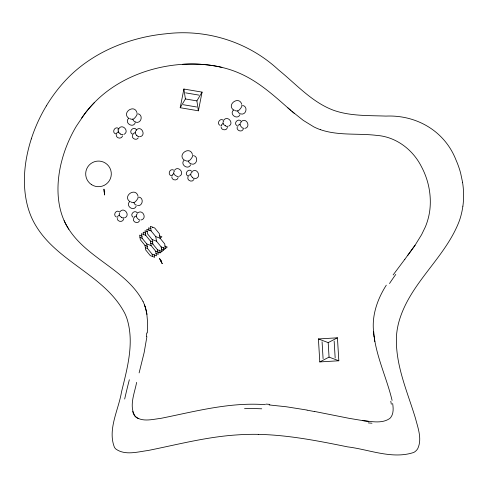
<?xml version="1.0" encoding="UTF-8"?>
<svg xmlns="http://www.w3.org/2000/svg" width="488" height="488" viewBox="0 0 488 488"><rect width="100%" height="100%" fill="white"/><g stroke="black" fill="none" stroke-linecap="round" stroke-linejoin="round"><path stroke-width="0.73" d="M147.291 332.975L147.663 323.044L146.79 313.516A49.215 48.336 -14 0 0 145.333 307.3M146.894 336.702L144.137 352.61L139.111 372.899M462.868 206.18L462.502 208.571A75.109 75.109 0 0 1 459.495 220.436C445.495 257.993 409.45 283.131 398.769 322.336A72.462 72.462 0 0 0 396.488 335.768C395.03 364.542 407.334 391.431 415.489 418.393C417.954 428.043 422.266 438.895 417.771 448.57A10.382 10.382 0 0 1 415.062 451.601A11.749 11.749 0 0 1 413.72 452.461C392.187 459.598 369.135 449.478 347.639 446.88C318.158 440.884 288.439 435.003 258.262 434.363M180.206 107.72L183.897 89.036L202.075 92.122L198.39 110.806L180.206 107.72L185.397 98.948L183.897 89.036M136.616 382.366C134.627 393.298 128.649 406.187 135.243 416.465C142.246 422.364 152.531 419.296 160.723 418.381C195.2 411.457 229.842 401.941 265.374 404.686M132.4 135.042C131.107 138.488 136.39 141.05 138.293 137.903M133.438 218.343C132.083 221.967 137.823 224.413 139.495 220.924M187.923 176.876C186.569 180.499 192.309 182.945 193.98 179.456M237.217 126.758C235.863 130.381 241.603 132.827 243.274 129.344M123.714 219.002C123.043 222.595 117.236 222.046 117.242 218.392M178.199 177.534C177.522 181.127 171.715 180.584 171.721 176.93M227.493 127.417C226.822 131.01 221.015 130.467 221.021 126.813M31.299 138.903C24.546 160.04 21.899 183.067 27.243 204.826A79.574 79.574 0 0 0 31.086 216.41A72.834 72.834 0 0 0 36.637 226.981C58.883 262.666 105.14 275.641 124.788 313.308A54.162 54.162 0 0 1 126.862 318.353C134.633 342.552 127.27 368.251 121.494 392.035C118.614 409.749 107.323 429.562 114.479 447.398A9.858 9.858 0 0 0 116.089 449.21C125.428 455.639 137.677 451.821 148.004 450.509C177.406 444.605 206.601 436.876 236.649 434.942A241.536 241.536 0 0 1 258.262 434.35M135.328 122.525C133.297 128.85 123.812 122.805 128.686 118.291M122.586 136.012C121.561 139.519 115.839 138.409 116.199 134.773M136.219 206.198C133.578 212.292 124.733 205.344 130.022 201.331M190.704 164.731C188.234 170.574 179.511 164.395 184.202 160.125M239.998 114.613C237.528 120.457 228.805 114.277 233.502 110.007M198.39 110.806L196.884 100.894L202.075 92.122M386.301 285.157C377.553 298.888 371.74 315.156 373.576 331.626M46.311 105.914C53.881 93.428 63.092 81.874 73.975 72.114A138.116 138.116 0 0 1 91.506 58.822C107.732 48.373 125.989 41.279 144.796 37.1A178.358 178.358 0 0 1 165.847 33.8C206.558 28.774 248.465 41.883 278.556 69.924C296.088 84.082 311.728 102.059 333.292 110.178C350.128 116.236 368.318 115.412 385.91 116.095C416.355 114.729 444.666 130.991 455.963 159.905A89.859 89.859 0 0 1 460.623 173.088L462.581 182.329M118.712 128.795C122.201 122.915 130.04 131.492 123.873 134.438M415.032 245.293L421.577 234.697L425.341 226.926A64.44 64.44 0 0 0 429.934 209.212C430.788 201.038 430.196 192.742 428.311 184.751A75.689 75.689 0 0 0 421.321 166.432C412.72 149.499 395.896 136.719 376.651 135.389C357.991 133.12 338.599 135.914 320.518 129.698M288.249 108.183C273.487 95.136 258.506 81.691 240.303 73.603A100.546 100.546 0 0 0 228.957 69.308C214 64.709 198.165 63.367 182.585 64.331A149.45 149.45 0 0 0 143.99 71.968C131.54 76.244 119.639 82.198 108.983 89.938A114.528 114.528 0 0 0 94.178 102.791A122.433 122.433 0 0 0 84.509 114.076L76.293 126.276A135.566 135.566 0 0 0 67.435 143.984A132.602 132.602 0 0 0 62.568 157.929L61.311 162.65A120.493 120.493 0 0 0 59.365 172.252C57.425 184.391 57.34 196.945 60.195 208.949A70.888 70.888 0 0 0 61.152 212.524A65.319 65.319 0 0 0 64.117 220.625A62.409 62.409 0 0 0 68.851 229.269C87.883 258.933 126.465 269.986 143.033 301.578M414.8 245.635L407.657 255.541M415.087 245.208L404.802 259.329M81.655 117.986L86.071 112.057A121.671 121.671 0 0 1 94.178 102.791M393.121 274.957L404.863 259.244M119.969 211.768C124.013 206.259 130.979 215.562 124.55 217.892M174.448 170.306C178.26 164.999 185.318 173.521 179.395 176.278M223.748 120.188C227.56 114.881 234.612 123.403 228.689 126.16M136.39 129.881C141.581 124.904 146.717 136.048 139.556 136.762M151.103 245.58L150.359 240.999L145.729 235.32L141.398 233.673L142.136 238.254L146.766 243.933L151.103 245.58L155.733 251.253L160.07 252.9L167.256 247.038L164.682 246.062M241.499 121.341C246.58 117.163 251.241 127.276 244.762 128.423M192.205 171.459C197.567 167.146 201.928 177.992 195.078 178.596M137.72 212.921C142.801 208.748 147.461 218.856 140.983 220.003M318.42 338.953L328.186 342.613L337.44 337.812L338.818 360.778L319.799 361.919L318.42 338.953L337.44 337.812M319.799 361.919L329.058 357.118L338.818 360.778M182.585 64.331C195.749 63.513 209.059 64.367 221.918 67.381M137.451 205.601C142.703 206.534 144.216 197.976 138.958 197.06M269.144 404.942L286.297 406.766L307.025 410.054M368.745 421.382L364.518 420.888M364.194 420.845L349.164 418.344L314.296 411.402M362.553 420.613C371.386 421.412 381.695 423.92 389.589 418.613A8.54 8.272 -22.5 0 0 390.87 417.277C393.767 413.318 393.322 408.066 392.657 403.472M185.629 92.854L199 95.123M185.397 98.948L196.884 100.894M183.287 104.719L196.658 106.988M240.816 113.942C246.214 115.436 248.252 106.463 242.737 105.475M135.999 122.226C141.398 123.72 143.441 114.747 137.927 113.759M191.516 164.059C196.914 165.554 198.958 156.581 193.443 155.593M115.961 133.962C111.063 132.815 115.046 125.282 118.755 128.686M171.483 175.796C167 174.832 169.909 167.713 173.789 170.166M151.06 228.756L148.584 227.811L149.023 230.531M156.495 241.182L155.751 236.601L151.121 230.928L146.784 229.281L147.528 233.856L152.158 239.535L156.495 241.182L161.125 246.861L161.864 251.436L157.532 249.789L152.903 244.11L152.158 239.535M159.308 235.808L161.882 236.784L160.088 238.248L155.751 236.601M147.565 231.721L144.991 230.745L145.729 235.32M145.631 233.136L143.191 232.209L143.631 234.929M142.307 236.168L139.599 235.143L140.343 239.718L144.973 245.397L145.711 249.972L150.341 255.651L154.678 257.298L154.214 254.437M150.359 240.999L152.933 241.975M139.971 237.43L142.136 238.254M161.125 246.861L165.456 248.508L164.718 243.927L160.088 238.248L159.344 233.673L154.714 227.994L150.377 226.347L151.121 230.928M150.731 243.286L152.903 244.11M161.223 249.045L163.663 249.972L163.291 247.684M144.973 245.397L147.681 246.428M145.345 247.684L147.51 248.508L152.14 254.187L156.477 255.834L155.733 251.253M155.794 253.424L158.271 254.364L157.532 249.789M138.702 418.68C135.548 417.582 133.303 414.678 132.724 411.427M220.21 125.477C216.184 123.769 219.905 117.498 223.333 120.213M119.304 211.627C115.808 209.352 112.582 215.452 116.431 217.062M225.395 125.776L225.346 125.752A2.611 0.634 33.1 0 0 227.536 126.166M120.542 134.041L120.487 134.005A2.611 0.634 33.1 0 1 118.395 131.827A1.476 0.775 88.5 0 1 118.834 129.46M121.549 217.319L121.616 217.361A2.611 0.634 33.1 0 0 123.696 217.636M225.316 125.727L225.322 125.733A2.611 0.634 33.1 0 1 223.211 123.543A1.476 0.775 88.5 0 1 223.095 122A1.476 0.775 88.5 0 1 223.766 121.158M132.376 134.194C127.728 131.65 134.163 125.349 136.609 130.046M187.898 176.028C183.61 173.795 188.844 167.543 191.796 171.373M233.642 110.074C226.005 104.53 239.187 95.306 241.78 104.377M184.348 160.192C176.711 154.647 189.887 145.424 192.486 154.495M128.826 118.358C121.189 112.813 134.371 103.59 136.963 112.661M129.863 201.654C122.226 196.115 135.408 186.886 138 195.963M294.673 113.68L292.373 111.746M291.617 111.093L303.274 120.383L313.784 126.849A56.431 56.358 17.5 0 0 320.518 129.716M291.641 111.118L289.762 109.501M290.854 110.441L287.889 107.866M289.341 109.135L288.432 108.342M236.692 125.569C233.075 122.708 238.858 117.571 241.273 121.5M132.913 217.154C129.442 214.446 134.682 209.309 137.317 212.841M241.212 122.274A1.488 0.781 -76.6 0 0 240.377 122.976A1.488 0.781 -76.6 0 0 240.114 124.464A2.629 0.64 48 0 0 241.639 127.179L241.658 127.203A2.629 0.64 48 0 0 243.628 128.076M194.316 178.126A2.629 0.64 48 0 1 192.388 177.345L192.284 177.242M136.835 135.475L136.811 135.457A2.629 0.64 48 0 0 138.824 136.42M136.786 135.426L136.792 135.432A2.629 0.64 48 0 1 135.298 132.748A1.488 0.781 -76.6 0 1 135.56 131.26A1.488 0.781 -76.6 0 1 136.396 130.558M145.101 306.714L145.29 307.312M392.09 400.41C386.966 378.895 377.132 358.625 374.131 336.574M146.943 314.425L145.631 308.44A45.835 44.884 8 0 0 144.442 304.945M374.607 339.685L374.29 337.678M159.606 250.039L160.07 252.9M152.549 227.17L152.616 227.603M152.14 254.187L152.512 256.474M146.766 243.933L147.51 248.508M334.152 341.057L335.165 357.948M328.186 342.613L329.058 357.118M322.074 341.783L323.087 358.674M136.414 204.923A2.336 0.952 59.4 0 1 135.139 204.545A2.336 0.952 59.4 0 1 133.846 202.496M130.857 201.806A1.952 1.025 3.2 0 0 133.816 202.398A3.447 0.836 -52.2 0 0 136.805 200.019A3.447 0.836 -52.2 0 0 137.866 196.957M117.864 217.319A1.769 0.72 -35.3 0 1 117.785 216.398A1.769 0.72 -35.3 0 1 119.359 215.159M119.81 212.78A1.476 0.775 88.5 0 0 119.432 215.129A2.611 0.634 33.1 0 0 121.652 217.38M134.432 217.837A1.781 0.726 -20.4 0 1 134.304 216.946A1.781 0.726 -20.4 0 1 136.256 216.056M137.372 213.86A1.488 0.781 -76.6 0 0 136.335 216.044A2.629 0.64 48 0 0 137.665 218.563A2.629 0.64 48 0 0 139.861 219.862M191.015 163.23A2.336 0.952 59.4 0 1 189.789 163.23A2.336 0.952 59.4 0 1 188.331 161.034M185.342 160.339A1.952 1.025 3.2 0 0 188.301 160.93A3.447 0.836 -52.2 0 0 191.229 158.624A3.447 0.836 -52.2 0 0 192.4 155.489M172.502 175.863A1.769 0.72 -35.3 0 1 172.209 175.021A1.769 0.72 -35.3 0 1 173.844 173.691M174.472 171.276A1.476 0.775 88.5 0 0 173.801 172.118A1.476 0.775 88.5 0 0 173.917 173.661A2.611 0.634 33.1 0 0 175.839 175.735A2.611 0.634 33.1 0 0 178.279 176.424M188.612 176.229A1.781 0.726 -20.4 0 1 188.978 175.32A1.781 0.726 -20.4 0 1 190.735 174.594M192.034 172.423A1.488 0.781 -76.6 0 0 191.131 173.002A1.488 0.781 -76.6 0 0 190.82 174.582A2.629 0.64 48 0 0 192.388 177.345M133.139 134.438A1.781 0.726 -20.4 0 1 133.413 133.517A1.781 0.726 -20.4 0 1 135.219 132.76M118.932 132.547A4.721 0.762 51.2 0 1 118.889 132.358M117.95 129.942A9.479 1.427 56.2 0 1 117.797 129.79M116.864 134.023A1.769 0.72 -35.3 0 1 116.736 133.12A1.769 0.72 -35.3 0 1 118.322 131.858M122.72 134.45A2.611 0.634 33.1 0 1 120.493 134.011M135.426 121.561A2.336 0.952 59.4 0 1 134.157 121.298A2.336 0.952 59.4 0 1 132.809 119.2M129.735 118.346A1.952 1.025 3.2 0 0 132.779 119.096A3.447 0.836 -52.2 0 0 135.713 116.791A3.447 0.836 -52.2 0 0 136.884 113.655M240.194 113.344A2.336 0.952 59.4 0 1 238.919 112.966A2.336 0.952 59.4 0 1 237.625 110.916M234.551 110.068A1.952 1.025 3.2 0 0 237.595 110.813A3.447 0.836 -52.2 0 0 240.529 108.507A3.447 0.836 -52.2 0 0 241.7 105.371M221.796 125.752A1.769 0.72 -35.3 0 1 221.509 124.904A1.769 0.72 -35.3 0 1 223.138 123.574M237.955 126.154A1.781 0.726 -20.4 0 1 238.229 125.239A1.781 0.726 -20.4 0 1 240.035 124.477M31.299 138.903A158.881 158.881 0 0 1 46.323 105.92M462.557 182.335A82.801 82.801 0 0 1 462.905 206.186M389.503 283.528A58.786 12.725 -50.8 0 1 395.786 274.433M373.997 336.696A24.796 6.625 82 0 1 373.418 331.535M374.253 336.555A24.778 6.356 82.1 0 1 373.704 331.7M374.839 341.576A28.609 6.747 82 0 1 374.516 339.746M390.796 401.234A53.277 34.66 -79.2 0 1 391.297 404.21M371.99 423.206A72.163 50.929 -6.3 0 1 368.269 422.882M307.153 410.195A45.921 2.91 10.6 0 1 314.144 411.494M266.003 404.107A96.795 30.799 -3.4 0 1 269.834 404.375M244.537 408.676A85.266 27.95 -3.6 0 1 261.757 408.804M124.678 399.038A98.649 14.329 -74 0 1 129.344 379.749M146.736 332.956A116.608 108.306 -60.6 0 1 146.333 336.665M145.125 306.708A45.512 44.579 7.2 0 0 144.491 304.927A47.196 45.933 18.9 0 0 143.094 301.547M68.851 229.269A62.08 62.08 0 0 1 64.117 220.625M104.273 191.833L104.774 191.876L104.279 191.808M160.826 260.818L161.327 260.885L160.826 260.818M159.606 258.585L162.205 263.66L159.606 258.585M103.956 189.216L104.572 194.883L103.956 189.216M91.494 184.61A12.81 12.81 0 0 0 111.288 174.576A12.81 12.81 0 0 0 92.702 162.455A12.81 12.81 0 0 0 91.494 184.61"/></g></svg>
